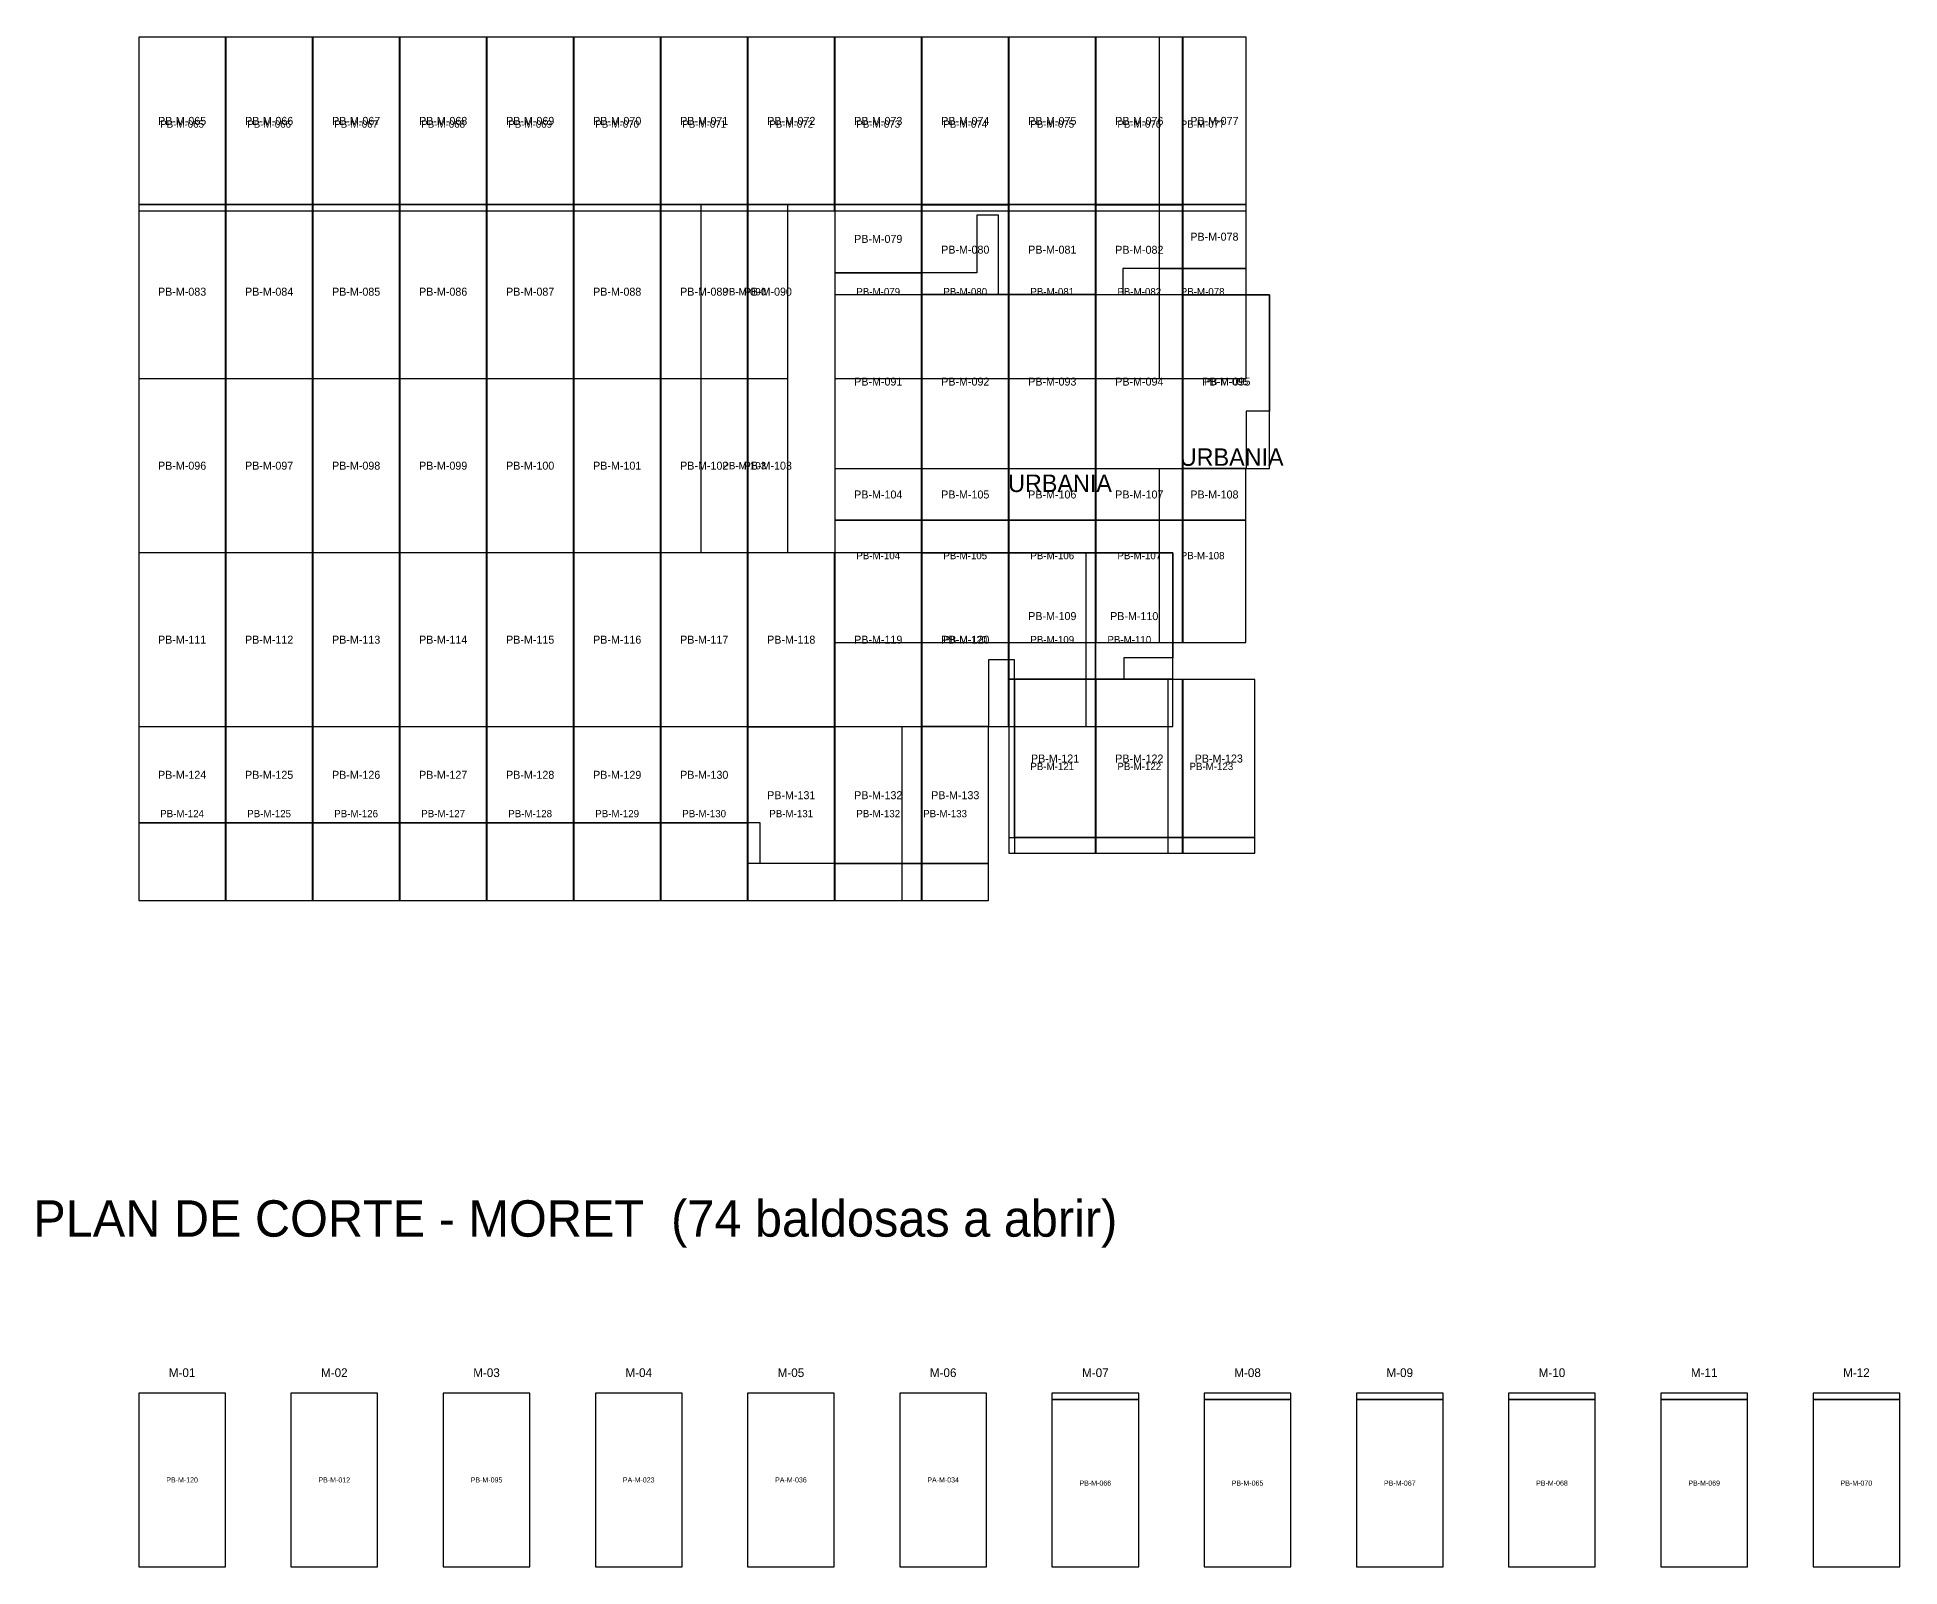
# Model space of a CAD drawing. Header units: metres. Extents: x 315 to 341.7, y -151.2 to -120.
# Drawn here: x 315.76 to 328.56, y -135.97 to -125.45 of the extents above; entities that cross this region are included whole.
import ezdxf
from ezdxf.enums import TextEntityAlignment as Align

# ---------------------------------------------------------------- set-up
doc = ezdxf.new("R2010")
doc.units = ezdxf.units.M
for name, color, linetype in [('CORTE-DESPERDICIO', 1, 'Continuous'), ('CORTE-RECORTE', 3, 'Continuous'), ('CORTE-TEXTO', 5, 'Continuous'), ('CORTE-TILE', 7, 'Continuous'), ('ETIQUETAS', 7, 'Continuous'), ('PISO-MORET', 30, 'Continuous'), ('SOBRANTES-MAPA', 6, 'Continuous'), ('SOBRANTES-RECORTE', 2, 'Continuous'), ('SOBRANTES-TEXTO', 6, 'Continuous'), ('URBANIA-LAVANDERIA', 5, 'Continuous')]:
    doc.layers.add(name, color=color, linetype=linetype)

msp = doc.modelspace()

# ---------------------------------------------------------------- linework, layer by layer
at = {"layer": 'CORTE-DESPERDICIO'}
for points in [[(322.7348, -134.8178), (323.3308, -134.8178), (323.3308, -134.7738), (322.7348, -134.7738)], [(323.7808, -134.8178), (324.3768, -134.8178), (324.3768, -134.7738), (323.7808, -134.7738)], [(324.8268, -134.8178), (325.4228, -134.8178), (325.4228, -134.7738), (324.8268, -134.7738)], [(325.8728, -134.8178), (326.4688, -134.8178), (326.4688, -134.7738), (325.8728, -134.7738)], [(326.9188, -134.8178), (327.5148, -134.8178), (327.5148, -134.7738), (326.9188, -134.7738)], [(327.9648, -134.8178), (328.5608, -134.8178), (328.5608, -134.7738), (327.9648, -134.7738)]]:
    msp.add_lwpolyline(points, close=True, dxfattribs=at)
at = {"layer": 'CORTE-RECORTE'}
for points in [[(316.4588, -135.9678), (317.0548, -135.9678), (317.0548, -134.7738), (316.4588, -134.7738)], [(317.5048, -135.9678), (318.1008, -135.9678), (318.1008, -134.7738), (317.5048, -134.7738)], [(318.5508, -135.9678), (319.1468, -135.9678), (319.1468, -134.7738), (318.5508, -134.7738)], [(319.5968, -135.9678), (320.1928, -135.9678), (320.1928, -134.7738), (319.5968, -134.7738)], [(320.6428, -135.9678), (321.2388, -135.9678), (321.2388, -134.7738), (320.6428, -134.7738)], [(321.6888, -135.9678), (322.2848, -135.9678), (322.2848, -134.7738), (321.6888, -134.7738)], [(322.7348, -135.9678), (323.3308, -135.9678), (323.3308, -134.8178), (322.7348, -134.8178)], [(323.7808, -135.9678), (324.3768, -135.9678), (324.3768, -134.8178), (323.7808, -134.8178)], [(324.8268, -135.9678), (325.4228, -135.9678), (325.4228, -134.8178), (324.8268, -134.8178)], [(325.8728, -135.9678), (326.4688, -135.9678), (326.4688, -134.8178), (325.8728, -134.8178)], [(326.9188, -135.9678), (327.5148, -135.9678), (327.5148, -134.8178), (326.9188, -134.8178)], [(327.9648, -135.9678), (328.5608, -135.9678), (328.5608, -134.8178), (327.9648, -134.8178)]]:
    msp.add_lwpolyline(points, close=True, dxfattribs=at)
at = {"layer": 'CORTE-TILE'}
for points in [[(316.4588, -135.9678), (317.0548, -135.9678), (317.0548, -134.7738), (316.4588, -134.7738)], [(317.5048, -135.9678), (318.1008, -135.9678), (318.1008, -134.7738), (317.5048, -134.7738)], [(318.5508, -135.9678), (319.1468, -135.9678), (319.1468, -134.7738), (318.5508, -134.7738)], [(319.5968, -135.9678), (320.1928, -135.9678), (320.1928, -134.7738), (319.5968, -134.7738)], [(320.6428, -135.9678), (321.2388, -135.9678), (321.2388, -134.7738), (320.6428, -134.7738)], [(321.6888, -135.9678), (322.2848, -135.9678), (322.2848, -134.7738), (321.6888, -134.7738)], [(322.7348, -135.9678), (323.3308, -135.9678), (323.3308, -134.7738), (322.7348, -134.7738)], [(323.7808, -135.9678), (324.3768, -135.9678), (324.3768, -134.7738), (323.7808, -134.7738)], [(324.8268, -135.9678), (325.4228, -135.9678), (325.4228, -134.7738), (324.8268, -134.7738)], [(325.8728, -135.9678), (326.4688, -135.9678), (326.4688, -134.7738), (325.8728, -134.7738)], [(326.9188, -135.9678), (327.5148, -135.9678), (327.5148, -134.7738), (326.9188, -134.7738)], [(327.9648, -135.9678), (328.5608, -135.9678), (328.5608, -134.7738), (327.9648, -134.7738)]]:
    msp.add_lwpolyline(points, close=True, dxfattribs=at)
at = {"layer": 'PISO-MORET'}
for points in [[(316.4588, -126.6039), (317.0548, -126.6039), (317.0548, -125.4539), (316.4588, -125.4539)], [(317.0568, -126.6039), (317.6528, -126.6039), (317.6528, -125.4539), (317.0568, -125.4539)], [(317.6548, -126.6039), (318.2508, -126.6039), (318.2508, -125.4539), (317.6548, -125.4539)], [(318.2528, -126.6039), (318.8488, -126.6039), (318.8488, -125.4539), (318.2528, -125.4539)], [(318.8508, -126.6039), (319.4468, -126.6039), (319.4468, -125.4539), (318.8508, -125.4539)], [(319.4487, -126.6039), (320.0447, -126.6039), (320.0447, -125.4539), (319.4487, -125.4539)], [(320.0467, -126.6039), (320.6427, -126.6039), (320.6427, -125.4539), (320.0467, -125.4539)], [(320.6447, -126.6039), (321.2407, -126.6039), (321.2407, -125.4539), (320.6447, -125.4539)], [(321.2427, -126.6039), (321.8387, -126.6039), (321.8387, -125.4539), (321.2427, -125.4539)], [(321.8407, -126.6039), (322.4367, -126.6039), (322.4367, -125.4539), (321.8407, -125.4539)], [(322.4387, -126.6039), (323.0347, -126.6039), (323.0347, -125.4539), (322.4387, -125.4539)], [(323.0367, -126.6039), (323.6327, -126.6039), (323.6327, -125.4539), (323.0367, -125.4539)], [(323.6346, -126.6039), (324.0682, -126.6039), (324.0682, -125.4539), (323.6346, -125.4539)], [(316.4588, -127.7999), (317.0548, -127.7999), (317.0548, -126.6059), (316.4588, -126.6059)], [(317.0568, -127.7999), (317.6528, -127.7999), (317.6528, -126.6059), (317.0568, -126.6059)], [(317.6548, -127.7999), (318.2508, -127.7999), (318.2508, -126.6059), (317.6548, -126.6059)], [(318.2528, -127.7999), (318.8488, -127.7999), (318.8488, -126.6059), (318.2528, -126.6059)], [(318.8508, -127.7999), (319.4468, -127.7999), (319.4468, -126.6059), (318.8508, -126.6059)], [(319.4487, -127.7999), (320.0447, -127.7999), (320.0447, -126.6059), (319.4487, -126.6059)], [(320.0467, -127.7999), (320.6427, -127.7999), (320.6427, -126.6059), (320.0467, -126.6059)], [(320.6447, -127.7999), (320.9184, -127.7999), (320.9184, -126.6059), (320.6447, -126.6059)], [(321.2427, -127.0739), (321.8387, -127.0739), (321.8387, -126.6059), (321.2427, -126.6059)], [(321.8407, -126.6059), (322.4367, -126.6059), (322.4367, -127.2222), (322.3683, -127.2222), (322.3683, -126.6769), (322.2188, -126.6769), (322.2188, -127.0739), (321.8407, -127.0739)], [(322.4387, -127.2222), (323.0347, -127.2222), (323.0347, -126.6059), (322.4387, -126.6059)], [(323.0367, -127.2242), (323.0367, -126.6059), (323.6327, -126.6059), (323.6327, -127.0442), (323.2227, -127.0442), (323.2227, -127.2242)], [(323.6346, -127.0442), (324.0682, -127.0442), (324.0682, -126.6059), (323.6346, -126.6059)], [(321.2427, -128.4182), (321.8387, -128.4182), (321.8387, -127.2242), (321.2427, -127.2242)], [(321.8407, -128.4182), (322.4367, -128.4182), (322.4367, -127.2242), (321.8407, -127.2242)], [(322.4387, -128.4182), (323.0347, -128.4182), (323.0347, -127.2242), (322.4387, -127.2242)], [(323.0367, -128.4182), (323.6327, -128.4182), (323.6327, -127.2242), (323.0367, -127.2242)], [(323.6346, -128.4182), (323.6346, -127.2242), (324.2306, -127.2242), (324.2306, -128.0241), (324.0682, -128.0241), (324.0682, -128.4182)], [(316.4588, -128.9959), (317.0548, -128.9959), (317.0548, -127.8019), (316.4588, -127.8019)], [(317.0568, -128.9959), (317.6528, -128.9959), (317.6528, -127.8019), (317.0568, -127.8019)], [(317.6548, -128.9959), (318.2508, -128.9959), (318.2508, -127.8019), (317.6548, -127.8019)], [(318.2528, -128.9959), (318.8488, -128.9959), (318.8488, -127.8019), (318.2528, -127.8019)], [(318.8508, -128.9959), (319.4468, -128.9959), (319.4468, -127.8019), (318.8508, -127.8019)], [(319.4487, -128.9959), (320.0447, -128.9959), (320.0447, -127.8019), (319.4487, -127.8019)], [(320.0467, -128.9959), (320.6427, -128.9959), (320.6427, -127.8019), (320.0467, -127.8019)], [(320.6447, -128.9959), (320.9184, -128.9959), (320.9184, -127.8019), (320.6447, -127.8019)], [(321.2427, -128.7741), (321.8387, -128.7741), (321.8387, -128.4202), (321.2427, -128.4202)], [(321.8407, -128.7741), (322.4367, -128.7741), (322.4367, -128.4202), (321.8407, -128.4202)], [(322.4387, -128.7741), (323.0347, -128.7741), (323.0347, -128.4202), (322.4387, -128.4202)], [(323.0367, -128.7741), (323.6327, -128.7741), (323.6327, -128.4202), (323.0367, -128.4202)], [(323.635, -128.774), (324.068, -128.774), (324.068, -128.42), (323.635, -128.42)], [(316.4588, -130.1919), (317.0548, -130.1919), (317.0548, -128.9979), (316.4588, -128.9979)], [(317.0568, -130.1919), (317.6528, -130.1919), (317.6528, -128.9979), (317.0568, -128.9979)], [(317.6548, -130.1919), (318.2508, -130.1919), (318.2508, -128.9979), (317.6548, -128.9979)], [(318.2528, -130.1919), (318.8488, -130.1919), (318.8488, -128.9979), (318.2528, -128.9979)], [(318.8508, -130.1919), (319.4468, -130.1919), (319.4468, -128.9979), (318.8508, -128.9979)], [(319.4487, -130.1919), (320.0447, -130.1919), (320.0447, -128.9979), (319.4487, -128.9979)], [(320.0467, -130.1919), (320.6427, -130.1919), (320.6427, -128.9979), (320.0467, -128.9979)], [(320.6447, -130.1919), (321.2407, -130.1919), (321.2407, -128.9979), (320.6447, -128.9979)], [(321.2427, -130.1919), (321.8387, -130.1919), (321.8387, -128.9979), (321.2427, -128.9979)], [(321.8407, -130.1919), (321.8407, -128.9979), (322.4367, -128.9979), (322.4367, -130.1919), (322.4367, -130.1919), (322.4367, -129.734), (322.2983, -129.734), (322.2983, -130.1919)], [(322.4387, -128.9979), (323.0347, -128.9979), (323.0347, -129.8671), (322.4783, -129.8671), (322.4783, -129.734), (322.4387, -129.734)], [(323.0367, -129.8671), (323.0367, -128.9979), (323.5642, -128.9979), (323.5642, -129.7191), (323.2283, -129.7191), (323.2283, -129.8671)], [(322.4783, -130.9539), (323.0346, -130.9539), (323.0346, -129.8691), (322.4783, -129.8691)], [(323.0367, -130.9539), (323.6327, -130.9539), (323.6327, -129.8691), (323.0367, -129.8691)], [(323.6346, -130.9539), (324.1281, -130.9539), (324.1281, -129.8691), (323.6346, -129.8691)], [(316.4588, -130.8539), (317.0548, -130.8539), (317.0548, -130.1939), (316.4588, -130.1939)], [(317.0568, -130.8539), (317.6528, -130.8539), (317.6528, -130.1939), (317.0568, -130.1939)], [(317.6548, -130.8539), (318.2508, -130.8539), (318.2508, -130.1939), (317.6548, -130.1939)], [(318.2528, -130.8539), (318.8488, -130.8539), (318.8488, -130.1939), (318.2528, -130.1939)], [(318.8508, -130.8539), (319.4468, -130.8539), (319.4468, -130.1939), (318.8508, -130.1939)], [(319.4487, -130.8539), (320.0447, -130.8539), (320.0447, -130.1939), (319.4487, -130.1939)], [(320.0467, -130.8539), (320.6427, -130.8539), (320.6427, -130.1939), (320.0467, -130.1939)], [(320.6447, -130.1939), (321.2407, -130.1939), (321.2407, -131.1339), (320.7285, -131.1339), (320.7285, -130.8539), (320.6447, -130.8539)], [(321.2427, -131.1339), (321.8387, -131.1339), (321.8387, -130.1939), (321.2427, -130.1939)], [(321.8407, -131.1339), (322.2983, -131.1339), (322.2983, -130.1939), (321.8407, -130.1939)]]:
    msp.add_lwpolyline(points, close=True, dxfattribs=at)
at = {"layer": 'SOBRANTES-MAPA'}
for points in [[(316.4588, -126.6479), (317.0548, -126.6479), (317.0548, -125.4539), (316.4588, -125.4539)], [(317.0568, -126.6479), (317.6528, -126.6479), (317.6528, -125.4539), (317.0568, -125.4539)], [(317.6548, -126.6479), (318.2508, -126.6479), (318.2508, -125.4539), (317.6548, -125.4539)], [(318.2528, -126.6479), (318.8488, -126.6479), (318.8488, -125.4539), (318.2528, -125.4539)], [(318.8508, -126.6479), (319.4468, -126.6479), (319.4468, -125.4539), (318.8508, -125.4539)], [(319.4487, -126.6479), (320.0447, -126.6479), (320.0447, -125.4539), (319.4487, -125.4539)], [(320.0467, -126.6479), (320.6427, -126.6479), (320.6427, -125.4539), (320.0467, -125.4539)], [(320.6447, -126.6479), (321.2407, -126.6479), (321.2407, -125.4539), (320.6447, -125.4539)], [(321.2427, -126.6479), (321.8387, -126.6479), (321.8387, -125.4539), (321.2427, -125.4539)], [(321.8407, -126.6479), (322.4367, -126.6479), (322.4367, -125.4539), (321.8407, -125.4539)], [(322.4387, -126.6479), (323.0347, -126.6479), (323.0347, -125.4539), (322.4387, -125.4539)], [(323.0367, -126.6479), (323.6327, -126.6479), (323.6327, -125.4539), (323.0367, -125.4539)], [(323.4722, -126.6479), (324.0682, -126.6479), (324.0682, -125.4539), (323.4722, -125.4539)], [(320.3224, -127.7999), (320.9184, -127.7999), (320.9184, -126.6059), (320.3224, -126.6059)], [(321.2427, -127.7999), (321.8387, -127.7999), (321.8387, -126.6059), (321.2427, -126.6059)], [(321.8407, -127.7999), (322.4367, -127.7999), (322.4367, -126.6059), (321.8407, -126.6059)], [(322.4387, -127.7999), (323.0347, -127.7999), (323.0347, -126.6059), (322.4387, -126.6059)], [(323.0367, -127.7999), (323.6327, -127.7999), (323.6327, -126.6059), (323.0367, -126.6059)], [(323.4722, -127.7999), (324.0682, -127.7999), (324.0682, -126.6059), (323.4722, -126.6059)], [(323.6346, -128.4182), (324.2306, -128.4182), (324.2306, -127.2242), (323.6346, -127.2242)], [(320.3224, -128.9959), (320.9184, -128.9959), (320.9184, -127.8019), (320.3224, -127.8019)], [(321.2427, -129.6142), (321.8387, -129.6142), (321.8387, -128.4202), (321.2427, -128.4202)], [(321.8407, -129.6142), (322.4367, -129.6142), (322.4367, -128.4202), (321.8407, -128.4202)], [(322.4387, -129.6142), (323.0347, -129.6142), (323.0347, -128.4202), (322.4387, -128.4202)], [(323.0367, -129.6142), (323.6327, -129.6142), (323.6327, -128.4202), (323.0367, -128.4202)], [(323.472, -129.614), (324.068, -129.614), (324.068, -128.42), (323.472, -128.42)], [(321.8407, -130.1919), (322.4367, -130.1919), (322.4367, -128.9979), (321.8407, -128.9979)], [(322.4387, -130.1919), (323.0347, -130.1919), (323.0347, -128.9979), (322.4387, -128.9979)], [(322.9682, -130.1919), (323.5642, -130.1919), (323.5642, -128.9979), (322.9682, -128.9979)], [(322.4386, -131.0631), (323.0346, -131.0631), (323.0346, -129.8691), (322.4386, -129.8691)], [(323.0367, -131.0631), (323.6327, -131.0631), (323.6327, -129.8691), (323.0367, -129.8691)], [(323.5321, -131.0631), (324.1281, -131.0631), (324.1281, -129.8691), (323.5321, -129.8691)], [(316.4588, -131.3879), (317.0548, -131.3879), (317.0548, -130.1939), (316.4588, -130.1939)], [(317.0568, -131.3879), (317.6528, -131.3879), (317.6528, -130.1939), (317.0568, -130.1939)], [(317.6548, -131.3879), (318.2508, -131.3879), (318.2508, -130.1939), (317.6548, -130.1939)], [(318.2528, -131.3879), (318.8488, -131.3879), (318.8488, -130.1939), (318.2528, -130.1939)], [(318.8508, -131.3879), (319.4468, -131.3879), (319.4468, -130.1939), (318.8508, -130.1939)], [(319.4487, -131.3879), (320.0447, -131.3879), (320.0447, -130.1939), (319.4487, -130.1939)], [(320.0467, -131.3879), (320.6427, -131.3879), (320.6427, -130.1939), (320.0467, -130.1939)], [(320.6447, -131.3879), (321.2407, -131.3879), (321.2407, -130.1939), (320.6447, -130.1939)], [(321.2427, -131.3879), (321.8387, -131.3879), (321.8387, -130.1939), (321.2427, -130.1939)], [(321.7023, -131.3879), (322.2983, -131.3879), (322.2983, -130.1939), (321.7023, -130.1939)]]:
    msp.add_lwpolyline(points, close=True, dxfattribs=at)
at = {"layer": 'SOBRANTES-RECORTE'}
for points in [[(323.4722, -126.6039), (323.6346, -126.6039), (323.6346, -125.4539), (323.4722, -125.4539)], [(316.4588, -126.6479), (317.0548, -126.6479), (317.0548, -126.6039), (316.4588, -126.6039)], [(317.0568, -126.6479), (317.6528, -126.6479), (317.6528, -126.6039), (317.0568, -126.6039)], [(317.6548, -126.6479), (318.2508, -126.6479), (318.2508, -126.6039), (317.6548, -126.6039)], [(318.2528, -126.6479), (318.8488, -126.6479), (318.8488, -126.6039), (318.2528, -126.6039)], [(318.8508, -126.6479), (319.4468, -126.6479), (319.4468, -126.6039), (318.8508, -126.6039)], [(319.4487, -126.6479), (320.0447, -126.6479), (320.0447, -126.6039), (319.4487, -126.6039)], [(320.0467, -126.6479), (320.6427, -126.6479), (320.6427, -126.6039), (320.0467, -126.6039)], [(320.3224, -127.7999), (320.6447, -127.7999), (320.6447, -126.6059), (320.3224, -126.6059)], [(320.6447, -126.6479), (321.2407, -126.6479), (321.2407, -126.6039), (320.6447, -126.6039)], [(321.2427, -126.6479), (321.8387, -126.6479), (321.8387, -126.6039), (321.2427, -126.6039)], [(321.8407, -126.6479), (322.4367, -126.6479), (322.4367, -126.6039), (321.8407, -126.6039)], [(322.4387, -126.6479), (323.0347, -126.6479), (323.0347, -126.6039), (322.4387, -126.6039)], [(323.0367, -126.6479), (323.6327, -126.6479), (323.6327, -126.6039), (323.0367, -126.6039)], [(323.4722, -127.0442), (323.6346, -127.0442), (323.6346, -126.6059), (323.4722, -126.6059)], [(323.6346, -126.6479), (324.0682, -126.6479), (324.0682, -126.6039), (323.6346, -126.6039)], [(321.2427, -127.7999), (321.8387, -127.7999), (321.8387, -127.0739), (321.2427, -127.0739)], [(323.6346, -127.7999), (324.0682, -127.7999), (324.0682, -127.0442), (323.6346, -127.0442)], [(321.8407, -127.7999), (322.4367, -127.7999), (322.4367, -127.2222), (321.8407, -127.2222)], [(322.4387, -127.7999), (323.0347, -127.7999), (323.0347, -127.2222), (322.4387, -127.2222)], [(323.0367, -127.7999), (323.6327, -127.7999), (323.6327, -127.2242), (323.0367, -127.2242)], [(320.3224, -128.9959), (320.6447, -128.9959), (320.6447, -127.8019), (320.3224, -127.8019)], [(323.472, -128.774), (323.635, -128.774), (323.635, -128.42), (323.472, -128.42)], [(321.2427, -129.6142), (321.8387, -129.6142), (321.8387, -128.7741), (321.2427, -128.7741)], [(321.8407, -129.6142), (322.4367, -129.6142), (322.4367, -128.7741), (321.8407, -128.7741)], [(322.4387, -129.6142), (323.0347, -129.6142), (323.0347, -128.7741), (322.4387, -128.7741)], [(323.0367, -129.6142), (323.6327, -129.6142), (323.6327, -128.7741), (323.0367, -128.7741)], [(323.635, -129.614), (324.068, -129.614), (324.068, -128.774), (323.635, -128.774)], [(322.9682, -129.8671), (323.0367, -129.8671), (323.0367, -128.9979), (322.9682, -128.9979)], [(322.4386, -130.9539), (322.4783, -130.9539), (322.4783, -129.8691), (322.4386, -129.8691)], [(322.4387, -130.1919), (323.0347, -130.1919), (323.0347, -129.8671), (322.4387, -129.8671)], [(323.0367, -130.1919), (323.5642, -130.1919), (323.5642, -129.8671), (323.0367, -129.8671)], [(323.5321, -130.9539), (323.6346, -130.9539), (323.6346, -129.8691), (323.5321, -129.8691)], [(321.7023, -131.1339), (321.8407, -131.1339), (321.8407, -130.1939), (321.7023, -130.1939)], [(316.4588, -131.3879), (317.0548, -131.3879), (317.0548, -130.8539), (316.4588, -130.8539)], [(317.0568, -131.3879), (317.6528, -131.3879), (317.6528, -130.8539), (317.0568, -130.8539)], [(317.6548, -131.3879), (318.2508, -131.3879), (318.2508, -130.8539), (317.6548, -130.8539)], [(318.2528, -131.3879), (318.8488, -131.3879), (318.8488, -130.8539), (318.2528, -130.8539)], [(318.8508, -131.3879), (319.4468, -131.3879), (319.4468, -130.8539), (318.8508, -130.8539)], [(319.4487, -131.3879), (320.0447, -131.3879), (320.0447, -130.8539), (319.4487, -130.8539)], [(320.0467, -131.3879), (320.6427, -131.3879), (320.6427, -130.8539), (320.0467, -130.8539)], [(322.4783, -131.0631), (323.0346, -131.0631), (323.0346, -130.9539), (322.4783, -130.9539)], [(323.0367, -131.0631), (323.6327, -131.0631), (323.6327, -130.9539), (323.0367, -130.9539)], [(323.6346, -131.0631), (324.1281, -131.0631), (324.1281, -130.9539), (323.6346, -130.9539)], [(320.6447, -131.3879), (321.2407, -131.3879), (321.2407, -131.1339), (320.6447, -131.1339)], [(321.2427, -131.3879), (321.8387, -131.3879), (321.8387, -131.1339), (321.2427, -131.1339)], [(321.8407, -131.3879), (322.2983, -131.3879), (322.2983, -131.1339), (321.8407, -131.1339)]]:
    msp.add_lwpolyline(points, close=True, dxfattribs=at)

# ---------------------------------------------------------------- texts
at = {"layer": 'CORTE-TEXTO'}
for s, height, p in [('PLAN DE CORTE - MORET  (74 baldosas a abrir)', 0.25, (319.4588, -133.5738)), ('M-01', 0.06, (316.7568, -134.6338)), ('M-02', 0.06, (317.8028, -134.6338)), ('M-03', 0.06, (318.8488, -134.6338)), ('M-04', 0.06, (319.8948, -134.6338)), ('M-05', 0.06, (320.9408, -134.6338)), ('M-06', 0.06, (321.9868, -134.6338)), ('M-07', 0.06, (323.0328, -134.6338)), ('M-08', 0.06, (324.0788, -134.6338)), ('M-09', 0.06, (325.1248, -134.6338)), ('M-10', 0.06, (326.1708, -134.6338)), ('M-11', 0.06, (327.2168, -134.6338)), ('M-12', 0.06, (328.2628, -134.6338)), ('PB-M-120', 0.035, (316.7568, -135.3708)), ('PB-M-012', 0.035, (317.8028, -135.3708)), ('PB-M-095', 0.035, (318.8488, -135.3708)), ('PA-M-023', 0.035, (319.8948, -135.3708)), ('PA-M-036', 0.035, (320.9408, -135.3708)), ('PA-M-034', 0.035, (321.9868, -135.3708)), ('PB-M-066', 0.035, (323.0328, -135.3928)), ('PB-M-065', 0.035, (324.0788, -135.3928)), ('PB-M-067', 0.035, (325.1248, -135.3928)), ('PB-M-068', 0.035, (326.1708, -135.3928)), ('PB-M-069', 0.035, (327.2168, -135.3928)), ('PB-M-070', 0.035, (328.2628, -135.3928))]:
    msp.add_text(s, height=height, dxfattribs=at).set_placement(p, align=Align.MIDDLE_CENTER)
at = {"layer": 'ETIQUETAS'}
for s, p in [('PB-M-065', (316.757, -126.029)), ('PB-M-066', (317.355, -126.029)), ('PB-M-067', (317.953, -126.029)), ('PB-M-068', (318.551, -126.029)), ('PB-M-069', (319.149, -126.029)), ('PB-M-070', (319.747, -126.029)), ('PB-M-071', (320.345, -126.029)), ('PB-M-072', (320.943, -126.029)), ('PB-M-073', (321.541, -126.029)), ('PB-M-074', (322.139, -126.029)), ('PB-M-075', (322.737, -126.029)), ('PB-M-076', (323.335, -126.029)), ('PB-M-077', (323.851, -126.029)), ('PB-M-079', (321.541, -126.84)), ('PB-M-078', (323.851, -126.825)), ('PB-M-080', (322.139, -126.914)), ('PB-M-081', (322.737, -126.914)), ('PB-M-082', (323.335, -126.915)), ('PB-M-083', (316.757, -127.203)), ('PB-M-084', (317.355, -127.203)), ('PB-M-085', (317.953, -127.203)), ('PB-M-086', (318.551, -127.203)), ('PB-M-087', (319.149, -127.203)), ('PB-M-088', (319.747, -127.203)), ('PB-M-089', (320.345, -127.203)), ('PB-M-090', (320.782, -127.203)), ('PB-M-091', (321.541, -127.821)), ('PB-M-092', (322.139, -127.821)), ('PB-M-093', (322.737, -127.821)), ('PB-M-094', (323.335, -127.821)), ('PB-M-095', (323.933, -127.821)), ('PB-M-096', (316.757, -128.399)), ('PB-M-097', (317.355, -128.399)), ('PB-M-098', (317.953, -128.399)), ('PB-M-099', (318.551, -128.399)), ('PB-M-100', (319.149, -128.399)), ('PB-M-101', (319.747, -128.399)), ('PB-M-102', (320.345, -128.399)), ('PB-M-103', (320.782, -128.399)), ('PB-M-104', (321.541, -128.597)), ('PB-M-105', (322.139, -128.597)), ('PB-M-106', (322.737, -128.597)), ('PB-M-107', (323.335, -128.597)), ('PB-M-108', (323.851, -128.597)), ('PB-M-109', (322.737, -129.433)), ('PB-M-110', (323.3, -129.433)), ('PB-M-111', (316.757, -129.595)), ('PB-M-112', (317.355, -129.595)), ('PB-M-113', (317.953, -129.595)), ('PB-M-114', (318.551, -129.595)), ('PB-M-115', (319.149, -129.595)), ('PB-M-116', (319.747, -129.595)), ('PB-M-117', (320.345, -129.595)), ('PB-M-118', (320.943, -129.595)), ('PB-M-119', (321.541, -129.595)), ('PB-M-120', (322.139, -129.595)), ('PB-M-121', (322.756, -130.412)), ('PB-M-122', (323.335, -130.412)), ('PB-M-123', (323.881, -130.412)), ('PB-M-124', (316.757, -130.524)), ('PB-M-125', (317.355, -130.524)), ('PB-M-126', (317.953, -130.524)), ('PB-M-127', (318.551, -130.524)), ('PB-M-128', (319.149, -130.524)), ('PB-M-129', (319.747, -130.524)), ('PB-M-130', (320.345, -130.524)), ('PB-M-131', (320.943, -130.664)), ('PB-M-132', (321.541, -130.664)), ('PB-M-133', (322.07, -130.664))]:
    msp.add_text(s, height=0.055, dxfattribs=at).set_placement(p, align=Align.MIDDLE_CENTER)
at = {"layer": 'SOBRANTES-TEXTO'}
for s, p in [('PB-M-065', (316.7568, -126.0509)), ('PB-M-066', (317.3548, -126.0509)), ('PB-M-067', (317.9528, -126.0509)), ('PB-M-068', (318.5508, -126.0509)), ('PB-M-069', (319.1488, -126.0509)), ('PB-M-070', (319.7467, -126.0509)), ('PB-M-071', (320.3447, -126.0509)), ('PB-M-072', (320.9427, -126.0509)), ('PB-M-073', (321.5407, -126.0509)), ('PB-M-074', (322.1387, -126.0509)), ('PB-M-075', (322.7367, -126.0509)), ('PB-M-076', (323.3347, -126.0509)), ('PB-M-077', (323.7702, -126.0509)), ('PB-M-090', (320.6204, -127.2029)), ('PB-M-079', (321.5407, -127.2029)), ('PB-M-080', (322.1387, -127.2029)), ('PB-M-081', (322.7367, -127.2029)), ('PB-M-082', (323.3347, -127.2029)), ('PB-M-078', (323.7702, -127.2029)), ('PB-M-095', (323.9326, -127.8212)), ('PB-M-103', (320.6204, -128.3989)), ('PB-M-104', (321.5407, -129.0172)), ('PB-M-105', (322.1387, -129.0172)), ('PB-M-106', (322.7367, -129.0172)), ('PB-M-107', (323.3347, -129.0172)), ('PB-M-108', (323.77, -129.017)), ('PB-M-120', (322.1387, -129.5949)), ('PB-M-109', (322.7367, -129.5949)), ('PB-M-110', (323.2662, -129.5949)), ('PB-M-121', (322.7366, -130.4661)), ('PB-M-122', (323.3347, -130.4661)), ('PB-M-123', (323.8301, -130.4661)), ('PB-M-124', (316.7568, -130.7909)), ('PB-M-125', (317.3548, -130.7909)), ('PB-M-126', (317.9528, -130.7909)), ('PB-M-127', (318.5508, -130.7909)), ('PB-M-128', (319.1488, -130.7909)), ('PB-M-129', (319.7467, -130.7909)), ('PB-M-130', (320.3447, -130.7909)), ('PB-M-131', (320.9427, -130.7909)), ('PB-M-132', (321.5407, -130.7909)), ('PB-M-133', (322.0003, -130.7909))]:
    msp.add_text(s, height=0.05, dxfattribs=at).set_placement(p, align=Align.MIDDLE_CENTER)
at = {"layer": 'URBANIA-LAVANDERIA'}
for p in [(323.97, -128.34), (322.79, -128.52)]:
    msp.add_text('URBANIA', height=0.12, dxfattribs=at).set_placement(p, align=Align.MIDDLE_CENTER)

doc.saveas('drawing.dxf')
